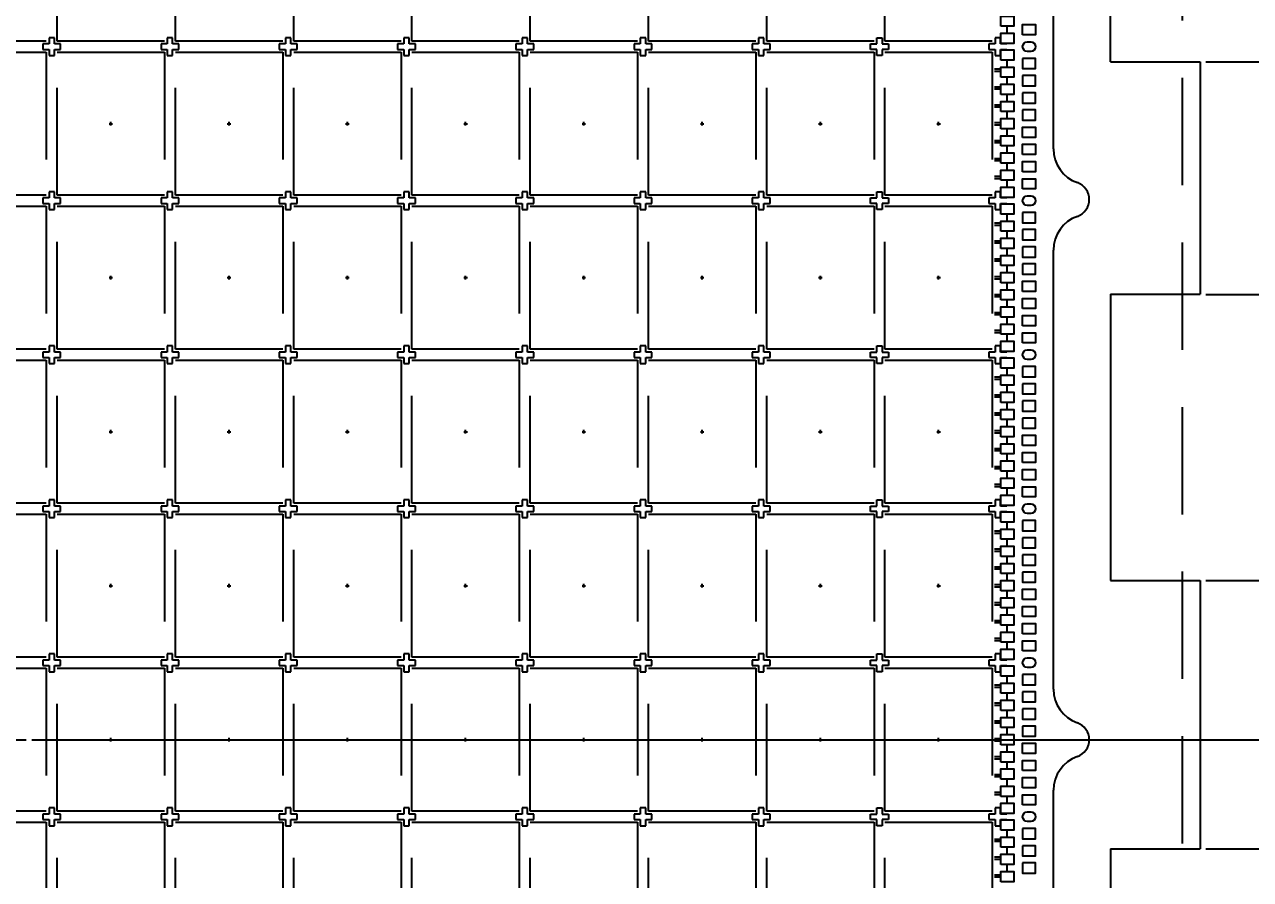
# Model space of a CAD drawing. Header units: millimetres. Extents: x 478.7 to 490.1, y 73.3 to 79.8.
# Drawn here: x 482.715 to 484.857, y 76.355 to 77.848 of the extents above; entities that cross this region are included whole.
import ezdxf

# ---------------------------------------------------------------- set-up
doc = ezdxf.new("R2010")
doc.units = ezdxf.units.MM
doc.header["$LTSCALE"] = 0.5
doc.header["$PDMODE"] = 98
for name, pattern in [('CENTER', [50.8, 31.75, -6.35, 6.35, -6.35]), ('HIDDEN', [0.375, 0.25, -0.125]), ('PHANTOM', [2.5, 1.25, -0.25, 0.25, -0.25, 0.25, -0.25])]:
    doc.linetypes.add(name, pattern=pattern)
for name, color, linetype in [('1D', 4, 'Continuous'), ('BTM', 7, 'HIDDEN'), ('CEN', 2, 'CENTER'), ('DIM', 3, 'Continuous'), ('PKG', 1, 'PHANTOM')]:
    doc.layers.add(name, color=color, linetype=linetype)
doc.styles.add('SIMPLEX', font='simplex.shx', dxfattribs={"bigfont": 'AllInOneBig.shx'})
doc.dimstyles.new('Standard2', dxfattribs={"dimtxt": 0.08, "dimasz": 0.08, "dimexe": 0.01, "dimexo": 0.01, "dimgap": 0.015, "dimtad": 1, "dimdec": 3, "dimlfac": 16, "dimrnd": 0.0005, "dimzin": 1, "dimtxsty": 'SIMPLEX', "dimcen": 0.01, "dimclrd": 256, "dimclre": 256, "dimclrt": 256, "dimazin": 3, "dimtp": 0.03, "dimtm": 0.05, "dimtfac": 0.8, "dimtdec": 3, "dimtmove": 0, "dimatfit": 3, "dimfxl": 0.05, "dimtzin": 4, "dimlwd": -1, "dimlwe": -1})

# ---------------------------------------------------------------- blocks, each defined once
blk = doc.blocks.new('*U182')
at = {"layer": 'CEN', "ltscale": 0.005}
for p, q in [((-0.003125, 0), (0.003125, 0)), ((0, -0.003125), (0, 0.003125))]:
    blk.add_line(p, q, dxfattribs=at)
at = {"layer": 'PKG', "ltscale": 0.3}
blk.add_lwpolyline([(-0.09375, 0.125), (0.09375, 0.125), (0.09375, -0.125), (-0.09375, -0.125)], close=True, dxfattribs=at)
blk = doc.blocks.new('*U183')
at = {"layer": 'DIM', "color": 0, "linetype": 'ByBlock', "lineweight": -2, "transparency": 16777216}
for p in [(1.6525, 2.9597), (1.8591, 2.9597), (2.0656, 2.9597), (2.2722, 2.9597), (2.4787, 2.9597), (2.6853, 2.9597), (2.8919, 2.9597), (3.0984, 2.9597), (3.305, 2.9597), (1.6525, 2.6906), (1.8591, 2.6906), (2.0656, 2.6906), (2.2722, 2.6906), (2.4787, 2.6906), (2.6853, 2.6906), (2.8919, 2.6906), (3.0984, 2.6906), (3.305, 2.6906), (1.6525, 2.4216), (1.8591, 2.4216), (2.0656, 2.4216), (2.2722, 2.4216), (2.4787, 2.4216), (2.6853, 2.4216), (2.8919, 2.4216), (3.0984, 2.4216), (3.305, 2.4216), (1.6525, 2.1525), (1.8591, 2.1525), (2.0656, 2.1525), (2.2722, 2.1525), (2.4787, 2.1525), (2.6853, 2.1525), (2.8919, 2.1525), (3.0984, 2.1525), (3.305, 2.1525), (1.6525, 1.8834), (1.8591, 1.8834), (2.0656, 1.8834), (2.2722, 1.8834), (2.4787, 1.8834), (2.6853, 1.8834), (2.8919, 1.8834), (3.0984, 1.8834), (3.305, 1.8834), (1.6525, 1.6144), (1.8591, 1.6144), (2.0656, 1.6144), (2.2722, 1.6144), (2.4787, 1.6144), (2.6853, 1.6144), (2.8919, 1.6144), (3.0984, 1.6144), (3.305, 1.6144), (1.6525, 1.3453), (1.8591, 1.3453), (2.0656, 1.3453), (2.2722, 1.3453), (2.4787, 1.3453), (2.6853, 1.3453), (2.8919, 1.3453), (3.0984, 1.3453), (3.305, 1.3453)]:
    blk.add_blockref('*U182', p, dxfattribs=at)
blk = doc.blocks.new('*D212')
at = {"layer": 'Defpoints', "color": 0, "ltscale": 0.1, "transparency": 16777216}
for p in [(484.5439, 78.5177), (486.111, 78.5177), (484.5439, 74.6802)]:
    blk.add_point(p, dxfattribs=at)
at = {"layer": 'DIM', "linetype": 'ByBlock', "ltscale": 0.1, "transparency": 16777216}
for p, q in [((484.5539, 78.5177), (486.121, 78.5177)), ((486.111, 78.4377), (486.111, 77.4196)), ((486.111, 74.7602), (486.111, 75.7782)), ((484.5539, 74.6802), (486.121, 74.6802))]:
    blk.add_line(p, q, dxfattribs=at)
at = {"layer": 'DIM', "ltscale": 0.1, "transparency": 16777216}
for points in [[(486.0977, 78.4377), (486.1244, 78.4377), (486.111, 78.5177)], [(486.0977, 74.7602), (486.1244, 74.7602), (486.111, 74.6802)]]:
    blk.add_solid(points, dxfattribs=at)
at = {"layer": 'DIM', "ltscale": 0.1, "transparency": 16777216, "insert": (486.111, 76.5989), "char_height": 0.08, "attachment_point": 5, "rotation": 90, "style": 'SIMPLEX'}
blk.add_mtext('\\A1;59.300X61.400(MOLD PKG)', dxfattribs=at)
blk = doc.blocks.new('*D184')
at = {"layer": 'Defpoints', "color": 0, "ltscale": 0.1, "transparency": 16777216}
for p in [(482.718, 76.5989), (482.718, 76.5989), (485.2113, 76.5989)]:
    blk.add_point(p, dxfattribs=at)
at = {"layer": 'DIM', "ltscale": 0.1, "transparency": 16777216}
blk.add_line((482.728, 76.5989), (485.2113, 76.5989), dxfattribs=at)
at = {"layer": 'DIM', "ltscale": 0.1, "transparency": 16777216, "insert": (485.3863, 76.5989), "char_height": 0.08, "attachment_point": 5, "style": 'SIMPLEX'}
blk.add_mtext('\\A1;0.000', dxfattribs=at)
blk = doc.blocks.new('*D215')
at = {"layer": 'Defpoints', "color": 0, "ltscale": 0.1, "transparency": 16777216}
for p in [(484.7687, 78.2833), (485.2113, 78.2833), (482.6595, 76.5989)]:
    blk.add_point(p, dxfattribs=at)
at = {"layer": 'DIM', "ltscale": 0.1, "transparency": 16777216}
blk.add_line((484.7787, 78.2833), (485.2113, 78.2833), dxfattribs=at)
at = {"layer": 'DIM', "ltscale": 0.1, "transparency": 16777216, "insert": (485.4244, 78.2833), "char_height": 0.08, "attachment_point": 5, "style": 'SIMPLEX'}
blk.add_mtext('\\A1;26.950', dxfattribs=at)
blk = doc.blocks.new('*D216')
at = {"layer": 'Defpoints', "color": 0, "ltscale": 0.1, "transparency": 16777216}
for p in [(484.7687, 77.7833), (485.2113, 77.7833), (482.6595, 76.5989)]:
    blk.add_point(p, dxfattribs=at)
at = {"layer": 'DIM', "ltscale": 0.1, "transparency": 16777216}
blk.add_line((484.7787, 77.7833), (485.2113, 77.7833), dxfattribs=at)
at = {"layer": 'DIM', "ltscale": 0.1, "transparency": 16777216, "insert": (485.4168, 77.7833), "char_height": 0.08, "attachment_point": 5, "style": 'SIMPLEX'}
blk.add_mtext('\\A1;18.950', dxfattribs=at)
blk = doc.blocks.new('*D217')
at = {"layer": 'Defpoints', "color": 0, "ltscale": 0.1, "transparency": 16777216}
for p in [(484.7687, 77.377), (485.2113, 77.377), (482.6595, 76.5989)]:
    blk.add_point(p, dxfattribs=at)
at = {"layer": 'DIM', "ltscale": 0.1, "transparency": 16777216}
blk.add_line((484.7787, 77.377), (485.2113, 77.377), dxfattribs=at)
at = {"layer": 'DIM', "ltscale": 0.1, "transparency": 16777216, "insert": (485.4168, 77.377), "char_height": 0.08, "attachment_point": 5, "style": 'SIMPLEX'}
blk.add_mtext('\\A1;12.450', dxfattribs=at)
blk = doc.blocks.new('*D218')
at = {"layer": 'Defpoints', "color": 0, "ltscale": 0.1, "transparency": 16777216}
for p in [(484.7687, 76.877), (485.2113, 76.877), (482.6595, 76.5989)]:
    blk.add_point(p, dxfattribs=at)
at = {"layer": 'DIM', "ltscale": 0.1, "transparency": 16777216}
blk.add_line((484.7787, 76.877), (485.2113, 76.877), dxfattribs=at)
at = {"layer": 'DIM', "ltscale": 0.1, "transparency": 16777216, "insert": (485.3863, 76.877), "char_height": 0.08, "attachment_point": 5, "style": 'SIMPLEX'}
blk.add_mtext('\\A1;4.450', dxfattribs=at)
blk = doc.blocks.new('*D219')
at = {"layer": 'Defpoints', "color": 0, "ltscale": 0.1, "transparency": 16777216}
for p in [(482.6595, 76.5989), (484.7687, 75.9083), (485.2113, 75.9083)]:
    blk.add_point(p, dxfattribs=at)
at = {"layer": 'DIM', "ltscale": 0.1, "transparency": 16777216}
blk.add_line((484.7787, 75.9083), (485.2113, 75.9083), dxfattribs=at)
at = {"layer": 'DIM', "ltscale": 0.1, "transparency": 16777216, "insert": (485.4092, 75.9083), "char_height": 0.08, "attachment_point": 5, "style": 'SIMPLEX'}
blk.add_mtext('\\A1;11.050', dxfattribs=at)
blk = doc.blocks.new('*D220')
at = {"layer": 'Defpoints', "color": 0, "ltscale": 0.1, "transparency": 16777216}
for p in [(482.6595, 76.5989), (484.7687, 76.4083), (485.2113, 76.4083)]:
    blk.add_point(p, dxfattribs=at)
at = {"layer": 'DIM', "ltscale": 0.1, "transparency": 16777216}
blk.add_line((484.7787, 76.4083), (485.2113, 76.4083), dxfattribs=at)
at = {"layer": 'DIM', "ltscale": 0.1, "transparency": 16777216, "insert": (485.3863, 76.4083), "char_height": 0.08, "attachment_point": 5, "style": 'SIMPLEX'}
blk.add_mtext('\\A1;3.050', dxfattribs=at)
blk = doc.blocks.new('*D221')
at = {"layer": 'Defpoints', "color": 0, "ltscale": 0.1, "transparency": 16777216}
for p in [(485.2113, 78.9061), (484.6437, 78.8302), (482.6595, 76.5989)]:
    blk.add_point(p, dxfattribs=at)
at = {"layer": 'DIM', "ltscale": 0.1, "transparency": 16777216}
for p, q in [((484.8913, 78.8302), (485.0513, 78.9061)), ((485.0513, 78.9061), (485.2113, 78.9061)), ((484.6537, 78.8302), (484.8913, 78.8302))]:
    blk.add_line(p, q, dxfattribs=at)
at = {"layer": 'DIM', "ltscale": 0.1, "transparency": 16777216, "insert": (485.4244, 78.9061), "char_height": 0.08, "attachment_point": 5, "style": 'SIMPLEX'}
blk.add_mtext('\\A1;35.700', dxfattribs=at)
blk = doc.blocks.new('*D222')
at = {"layer": 'Defpoints', "color": 0, "ltscale": 0.1, "transparency": 16777216}
for p in [(485.2113, 78.7961), (484.5119, 78.7364), (482.6595, 76.5989)]:
    blk.add_point(p, dxfattribs=at)
at = {"layer": 'DIM', "ltscale": 0.1, "transparency": 16777216}
for p, q in [((484.8913, 78.7364), (485.0513, 78.7961)), ((485.0513, 78.7961), (485.2113, 78.7961)), ((484.5219, 78.7364), (484.8913, 78.7364))]:
    blk.add_line(p, q, dxfattribs=at)
at = {"layer": 'DIM', "ltscale": 0.1, "transparency": 16777216, "insert": (485.4244, 78.7961), "char_height": 0.08, "attachment_point": 5, "style": 'SIMPLEX'}
blk.add_mtext('\\A1;34.200', dxfattribs=at)
blk = doc.blocks.new('*D223')
at = {"layer": 'Defpoints', "color": 0, "ltscale": 0.1, "transparency": 16777216}
for p in [(485.2113, 78.6864), (484.6437, 78.6364), (482.6595, 76.5989)]:
    blk.add_point(p, dxfattribs=at)
at = {"layer": 'DIM', "ltscale": 0.1, "transparency": 16777216}
for p, q in [((484.8913, 78.6364), (485.0513, 78.6864)), ((485.0513, 78.6864), (485.2113, 78.6864)), ((484.6537, 78.6364), (484.8913, 78.6364))]:
    blk.add_line(p, q, dxfattribs=at)
at = {"layer": 'DIM', "ltscale": 0.1, "transparency": 16777216, "insert": (485.4244, 78.6864), "char_height": 0.08, "attachment_point": 5, "style": 'SIMPLEX'}
blk.add_mtext('\\A1;32.600', dxfattribs=at)
blk = doc.blocks.new('*D224')
at = {"layer": 'Defpoints', "color": 0, "ltscale": 0.1, "transparency": 16777216}
for p in [(482.6595, 76.5989), (484.6437, 74.5989), (485.2113, 74.5489)]:
    blk.add_point(p, dxfattribs=at)
at = {"layer": 'DIM', "ltscale": 0.1, "transparency": 16777216}
for p, q in [((484.6537, 74.5989), (484.8913, 74.5989)), ((484.8913, 74.5989), (485.0513, 74.5489)), ((485.0513, 74.5489), (485.2113, 74.5489))]:
    blk.add_line(p, q, dxfattribs=at)
at = {"layer": 'DIM', "ltscale": 0.1, "transparency": 16777216, "insert": (485.4244, 74.5489), "char_height": 0.08, "attachment_point": 5, "style": 'SIMPLEX'}
blk.add_mtext('\\A1;32.000', dxfattribs=at)
blk = doc.blocks.new('*D225')
at = {"layer": 'Defpoints', "color": 0, "ltscale": 0.1, "transparency": 16777216}
for p in [(484.7687, 79.3616), (484.7687, 78.758), (482.6595, 76.5989)]:
    blk.add_point(p, dxfattribs=at)
at = {"layer": 'DIM', "ltscale": 0.1, "transparency": 16777216}
blk.add_line((484.7687, 78.768), (484.7687, 79.3616), dxfattribs=at)
at = {"layer": 'DIM', "ltscale": 0.1, "transparency": 16777216, "insert": (484.7687, 79.5747), "char_height": 0.08, "attachment_point": 5, "rotation": 90, "style": 'SIMPLEX'}
blk.add_mtext('\\A1;33.747', dxfattribs=at)
blk = doc.blocks.new('*D226')
at = {"layer": 'Defpoints', "color": 0, "ltscale": 0.1, "transparency": 16777216}
for p in [(484.6437, 79.3616), (484.6437, 78.8302), (482.6595, 76.5989)]:
    blk.add_point(p, dxfattribs=at)
at = {"layer": 'DIM', "ltscale": 0.1, "transparency": 16777216}
blk.add_line((484.6437, 78.8402), (484.6437, 79.3616), dxfattribs=at)
at = {"layer": 'DIM', "ltscale": 0.1, "transparency": 16777216, "insert": (484.6437, 79.5671), "char_height": 0.08, "attachment_point": 5, "rotation": 90, "style": 'SIMPLEX'}
blk.add_mtext('\\A1;31.747', dxfattribs=at)
blk = doc.blocks.new('*D227')
at = {"layer": 'Defpoints', "color": 0, "ltscale": 0.1, "transparency": 16777216}
for p in [(484.3962, 79.3616), (484.4562, 78.7446), (482.6595, 76.5989)]:
    blk.add_point(p, dxfattribs=at)
at = {"layer": 'DIM', "ltscale": 0.1, "transparency": 16777216}
for p, q in [((484.3962, 79.2016), (484.3962, 79.3616)), ((484.4562, 79.0416), (484.3962, 79.2016)), ((484.4562, 78.7546), (484.4562, 79.0416))]:
    blk.add_line(p, q, dxfattribs=at)
at = {"layer": 'DIM', "ltscale": 0.1, "transparency": 16777216, "insert": (484.3962, 79.5747), "char_height": 0.08, "attachment_point": 5, "rotation": 90, "style": 'SIMPLEX'}
blk.add_mtext('\\A1;28.747', dxfattribs=at)
blk = doc.blocks.new('*D228')
at = {"layer": 'Defpoints', "color": 0, "ltscale": 0.1, "transparency": 16777216}
for p in [(483.847, 79.3616), (483.847, 78.7364), (482.6595, 76.5989)]:
    blk.add_point(p, dxfattribs=at)
at = {"layer": 'DIM', "ltscale": 0.1, "transparency": 16777216}
blk.add_line((483.847, 78.7464), (483.847, 79.3616), dxfattribs=at)
at = {"layer": 'DIM', "ltscale": 0.1, "transparency": 16777216, "insert": (483.847, 79.5671), "char_height": 0.08, "attachment_point": 5, "rotation": 90, "style": 'SIMPLEX'}
blk.add_mtext('\\A1;19.000', dxfattribs=at)
blk = doc.blocks.new('*D191')
at = {"layer": 'Defpoints', "color": 0, "ltscale": 0.1, "transparency": 16777216}
for p in [(482.6595, 76.5989), (484.6437, 74.5989), (484.6437, 74.0824)]:
    blk.add_point(p, dxfattribs=at)
at = {"layer": 'DIM', "ltscale": 0.1, "transparency": 16777216}
blk.add_line((484.6437, 74.5889), (484.6437, 74.0824), dxfattribs=at)
at = {"layer": 'DIM', "ltscale": 0.1, "transparency": 16777216, "insert": (484.6437, 73.8769), "char_height": 0.08, "attachment_point": 5, "rotation": 90, "style": 'SIMPLEX'}
blk.add_mtext('\\A1;31.747', dxfattribs=at)
blk = doc.blocks.new('*D245')
at = {"layer": 'Defpoints', "color": 0, "ltscale": 0.1, "transparency": 16777216}
for p in [(482.6595, 76.5989), (484.6124, 75.9083), (484.5144, 74.0824)]:
    blk.add_point(p, dxfattribs=at)
at = {"layer": 'DIM', "ltscale": 0.1, "transparency": 16777216}
for p, q in [((484.6124, 75.8983), (484.6124, 74.4024)), ((484.6124, 74.4024), (484.5144, 74.2424)), ((484.5144, 74.2424), (484.5144, 74.0824))]:
    blk.add_line(p, q, dxfattribs=at)
at = {"layer": 'DIM', "ltscale": 0.1, "transparency": 16777216, "insert": (484.5144, 73.8769), "char_height": 0.08, "attachment_point": 5, "rotation": 90, "style": 'SIMPLEX'}
blk.add_mtext('\\A1;31.247', dxfattribs=at)
blk = doc.blocks.new('*D246')
at = {"layer": 'Defpoints', "color": 0, "ltscale": 0.1, "transparency": 16777216}
for p in [(484.7374, 78.6177), (486.4786, 78.6177), (484.7374, 74.6177)]:
    blk.add_point(p, dxfattribs=at)
at = {"layer": 'DIM', "ltscale": 0.1, "transparency": 16777216}
for p, q in [((484.7474, 78.6177), (486.4886, 78.6177)), ((486.4786, 78.5377), (486.4786, 77.4689)), ((486.4786, 74.6977), (486.4786, 75.7665)), ((484.7474, 74.6177), (486.4886, 74.6177))]:
    blk.add_line(p, q, dxfattribs=at)
for points in [[(486.4653, 78.5377), (486.4919, 78.5377), (486.4786, 78.6177)], [(486.4653, 74.6977), (486.4919, 74.6977), (486.4786, 74.6177)]]:
    blk.add_solid(points, dxfattribs=at)
at = {"layer": 'DIM', "ltscale": 0.1, "transparency": 16777216, "insert": (486.4786, 76.6177), "char_height": 0.08, "attachment_point": 5, "rotation": 90, "style": 'SIMPLEX'}
blk.add_mtext('\\A1;64.000%%P0.500(TAPE WIDTH)', dxfattribs=at)

msp = doc.modelspace()

# ---------------------------------------------------------------- linework, layer by layer
at = {"color": 2, "linetype": 'HIDDEN', "ltscale": 1.5}
msp.add_line((484.737441, 78.617661), (484.737441, 74.617661), dxfattribs=at)
at = {"color": 0}
for p, q in [((484.612441, 77.783286), (484.612441, 78.283286)), ((484.612441, 77.783286), (484.768691, 77.783286)), ((484.612441, 77.377036), (484.768691, 77.377036)), ((484.612441, 77.377036), (484.612441, 76.877036)), ((484.612441, 76.877036), (484.768691, 76.877036)), ((484.768691, 76.877036), (484.768691, 76.408286)), ((484.612441, 76.408286), (484.768691, 76.408286)), ((484.612441, 76.408286), (484.612441, 75.908286))]:
    msp.add_line(p, q, dxfattribs=at)
msp.add_line((484.768691, 77.783286), (484.768691, 77.377036))
at = {"ltscale": 0.03}
for points in [[(484.42091, 77.845318), (484.42091, 77.86313), (484.443098, 77.86313), (484.443098, 77.845318)], [(484.458723, 77.830318), (484.458723, 77.84813), (484.481379, 77.84813), (484.481379, 77.830318)], [(484.42091, 77.815318), (484.42091, 77.83313), (484.443098, 77.83313), (484.443098, 77.815318)], [(484.42091, 77.786255), (484.42091, 77.804068), (484.443098, 77.804068), (484.443098, 77.786255)], [(484.458723, 77.789068), (484.458723, 77.771255), (484.481379, 77.771255), (484.481379, 77.789068)], [(484.42091, 77.756255), (484.42091, 77.774068), (484.443098, 77.774068), (484.443098, 77.756255)], [(484.458723, 77.759068), (484.458723, 77.741255), (484.481379, 77.741255), (484.481379, 77.759068)], [(484.42091, 77.726255), (484.42091, 77.744068), (484.443098, 77.744068), (484.443098, 77.726255)], [(484.42091, 77.696255), (484.42091, 77.714068), (484.443098, 77.714068), (484.443098, 77.696255)], [(484.458723, 77.729068), (484.458723, 77.711255), (484.481379, 77.711255), (484.481379, 77.729068)], [(484.458723, 77.699068), (484.458723, 77.681255), (484.481379, 77.681255), (484.481379, 77.699068)], [(484.42091, 77.666255), (484.42091, 77.684068), (484.443098, 77.684068), (484.443098, 77.666255)], [(484.42091, 77.636255), (484.42091, 77.654068), (484.443098, 77.654068), (484.443098, 77.636255)], [(484.458723, 77.651255), (484.458723, 77.669068), (484.481379, 77.669068), (484.481379, 77.651255)], [(484.458723, 77.621255), (484.458723, 77.639068), (484.481379, 77.639068), (484.481379, 77.621255)], [(484.42091, 77.606255), (484.42091, 77.624068), (484.443098, 77.624068), (484.443098, 77.606255)], [(484.458723, 77.591255), (484.458723, 77.609068), (484.481379, 77.609068), (484.481379, 77.591255)], [(484.42091, 77.576255), (484.42091, 77.594068), (484.443098, 77.594068), (484.443098, 77.576255)], [(484.42091, 77.546255), (484.42091, 77.564068), (484.443098, 77.564068), (484.443098, 77.546255)], [(484.458723, 77.561255), (484.458723, 77.579068), (484.481379, 77.579068), (484.481379, 77.561255)], [(484.42091, 77.517193), (484.42091, 77.535005), (484.443098, 77.535005), (484.443098, 77.517193)], [(484.458723, 77.520005), (484.458723, 77.502193), (484.481379, 77.502193), (484.481379, 77.520005)], [(484.42091, 77.487193), (484.42091, 77.505005), (484.443098, 77.505005), (484.443098, 77.487193)], [(484.458723, 77.490005), (484.458723, 77.472193), (484.481379, 77.472193), (484.481379, 77.490005)], [(484.42091, 77.457193), (484.42091, 77.475005), (484.443098, 77.475005), (484.443098, 77.457193)], [(484.458723, 77.460005), (484.458723, 77.442193), (484.481379, 77.442193), (484.481379, 77.460005)], [(484.42091, 77.427193), (484.42091, 77.445005), (484.443098, 77.445005), (484.443098, 77.427193)], [(484.42091, 77.397193), (484.42091, 77.415005), (484.443098, 77.415005), (484.443098, 77.397193)], [(484.458723, 77.430005), (484.458723, 77.412193), (484.481379, 77.412193), (484.481379, 77.430005)], [(484.458723, 77.382193), (484.458723, 77.400005), (484.481379, 77.400005), (484.481379, 77.382193)], [(484.42091, 77.367193), (484.42091, 77.385005), (484.443098, 77.385005), (484.443098, 77.367193)], [(484.458723, 77.352193), (484.458723, 77.370005), (484.481379, 77.370005), (484.481379, 77.352193)], [(484.42091, 77.337193), (484.42091, 77.355005), (484.443098, 77.355005), (484.443098, 77.337193)], [(484.458723, 77.322193), (484.458723, 77.340005), (484.481379, 77.340005), (484.481379, 77.322193)], [(484.42091, 77.307193), (484.42091, 77.325005), (484.443098, 77.325005), (484.443098, 77.307193)], [(484.458723, 77.292193), (484.458723, 77.310005), (484.481379, 77.310005), (484.481379, 77.292193)], [(484.42091, 77.277193), (484.42091, 77.295005), (484.443098, 77.295005), (484.443098, 77.277193)], [(484.42091, 77.24813), (484.42091, 77.265943), (484.443098, 77.265943), (484.443098, 77.24813)], [(484.458723, 77.250943), (484.458723, 77.23313), (484.481379, 77.23313), (484.481379, 77.250943)], [(484.42091, 77.21813), (484.42091, 77.235943), (484.443098, 77.235943), (484.443098, 77.21813)], [(484.458723, 77.220943), (484.458723, 77.20313), (484.481379, 77.20313), (484.481379, 77.220943)], [(484.42091, 77.18813), (484.42091, 77.205943), (484.443098, 77.205943), (484.443098, 77.18813)], [(484.458723, 77.190943), (484.458723, 77.17313), (484.481379, 77.17313), (484.481379, 77.190943)], [(484.42091, 77.15813), (484.42091, 77.175943), (484.443098, 77.175943), (484.443098, 77.15813)], [(484.458723, 77.160943), (484.458723, 77.14313), (484.481379, 77.14313), (484.481379, 77.160943)], [(484.42091, 77.12813), (484.42091, 77.145943), (484.443098, 77.145943), (484.443098, 77.12813)], [(484.42091, 77.09813), (484.42091, 77.115943), (484.443098, 77.115943), (484.443098, 77.09813)], [(484.458723, 77.11313), (484.458723, 77.130943), (484.481379, 77.130943), (484.481379, 77.11313)], [(484.458723, 77.08313), (484.458723, 77.100943), (484.481379, 77.100943), (484.481379, 77.08313)], [(484.42091, 77.06813), (484.42091, 77.085943), (484.443098, 77.085943), (484.443098, 77.06813)], [(484.458723, 77.05313), (484.458723, 77.070943), (484.481379, 77.070943), (484.481379, 77.05313)], [(484.42091, 77.03813), (484.42091, 77.055943), (484.443098, 77.055943), (484.443098, 77.03813)], [(484.458723, 77.02313), (484.458723, 77.040943), (484.481379, 77.040943), (484.481379, 77.02313)], [(484.42091, 77.00813), (484.42091, 77.025943), (484.443098, 77.025943), (484.443098, 77.00813)], [(484.42091, 76.979068), (484.42091, 76.99688), (484.443098, 76.99688), (484.443098, 76.979068)], [(484.42091, 76.949068), (484.42091, 76.96688), (484.443098, 76.96688), (484.443098, 76.949068)], [(484.458723, 76.98188), (484.458723, 76.964068), (484.481379, 76.964068), (484.481379, 76.98188)], [(484.458723, 76.95188), (484.458723, 76.934068), (484.481379, 76.934068), (484.481379, 76.95188)], [(484.42091, 76.919068), (484.42091, 76.93688), (484.443098, 76.93688), (484.443098, 76.919068)], [(484.458723, 76.92188), (484.458723, 76.904068), (484.481379, 76.904068), (484.481379, 76.92188)], [(484.42091, 76.889068), (484.42091, 76.90688), (484.443098, 76.90688), (484.443098, 76.889068)], [(484.458723, 76.89188), (484.458723, 76.874068), (484.481379, 76.874068), (484.481379, 76.89188)], [(484.42091, 76.859068), (484.42091, 76.87688), (484.443098, 76.87688), (484.443098, 76.859068)], [(484.458723, 76.844068), (484.458723, 76.86188), (484.481379, 76.86188), (484.481379, 76.844068)], [(484.42091, 76.829068), (484.42091, 76.84688), (484.443098, 76.84688), (484.443098, 76.829068)], [(484.42091, 76.799068), (484.42091, 76.81688), (484.443098, 76.81688), (484.443098, 76.799068)], [(484.458723, 76.814068), (484.458723, 76.83188), (484.481379, 76.83188), (484.481379, 76.814068)], [(484.458723, 76.784068), (484.458723, 76.80188), (484.481379, 76.80188), (484.481379, 76.784068)], [(484.42091, 76.769068), (484.42091, 76.78688), (484.443098, 76.78688), (484.443098, 76.769068)], [(484.458723, 76.754068), (484.458723, 76.77188), (484.481379, 76.77188), (484.481379, 76.754068)], [(484.42091, 76.739068), (484.42091, 76.75688), (484.443098, 76.75688), (484.443098, 76.739068)], [(484.42091, 76.710005), (484.42091, 76.727818), (484.443098, 76.727818), (484.443098, 76.710005)], [(484.458723, 76.712818), (484.458723, 76.695005), (484.481379, 76.695005), (484.481379, 76.712818)], [(484.42091, 76.680005), (484.42091, 76.697818), (484.443098, 76.697818), (484.443098, 76.680005)], [(484.42091, 76.650005), (484.42091, 76.667818), (484.443098, 76.667818), (484.443098, 76.650005)], [(484.458723, 76.682818), (484.458723, 76.665005), (484.481379, 76.665005), (484.481379, 76.682818)], [(484.458723, 76.652818), (484.458723, 76.635005), (484.481379, 76.635005), (484.481379, 76.652818)], [(484.42091, 76.620005), (484.42091, 76.637818), (484.443098, 76.637818), (484.443098, 76.620005)], [(484.458723, 76.622818), (484.458723, 76.605005), (484.481379, 76.605005), (484.481379, 76.622818)], [(484.42091, 76.590005), (484.42091, 76.607818), (484.443098, 76.607818), (484.443098, 76.590005)], [(484.42091, 76.560005), (484.42091, 76.577818), (484.443098, 76.577818), (484.443098, 76.560005)], [(484.458723, 76.575005), (484.458723, 76.592818), (484.481379, 76.592818), (484.481379, 76.575005)], [(484.458723, 76.545005), (484.458723, 76.562818), (484.481379, 76.562818), (484.481379, 76.545005)], [(484.42091, 76.530005), (484.42091, 76.547818), (484.443098, 76.547818), (484.443098, 76.530005)], [(484.42091, 76.500005), (484.42091, 76.517818), (484.443098, 76.517818), (484.443098, 76.500005)], [(484.458723, 76.515005), (484.458723, 76.532818), (484.481379, 76.532818), (484.481379, 76.515005)], [(484.458723, 76.485005), (484.458723, 76.502818), (484.481379, 76.502818), (484.481379, 76.485005)], [(484.42091, 76.470005), (484.42091, 76.487818), (484.443098, 76.487818), (484.443098, 76.470005)], [(484.42091, 76.440943), (484.42091, 76.458755), (484.443098, 76.458755), (484.443098, 76.440943)], [(484.42091, 76.410943), (484.42091, 76.428755), (484.443098, 76.428755), (484.443098, 76.410943)], [(484.458723, 76.443755), (484.458723, 76.425943), (484.481379, 76.425943), (484.481379, 76.443755)], [(484.458723, 76.413755), (484.458723, 76.395943), (484.481379, 76.395943), (484.481379, 76.413755)], [(484.42091, 76.380943), (484.42091, 76.398755), (484.443098, 76.398755), (484.443098, 76.380943)], [(484.42091, 76.350943), (484.42091, 76.368755), (484.443098, 76.368755), (484.443098, 76.350943)], [(484.458723, 76.383755), (484.458723, 76.365943), (484.481379, 76.365943), (484.481379, 76.383755)]]:
    msp.add_lwpolyline(points, close=True, dxfattribs=at)
for points in [[(484.458723, 77.809693), (484.458723, 77.809693, -0.41421356), (484.46716, 77.81813), (484.472941, 77.81813, -0.41421356), (484.481379, 77.809693), (484.481379, 77.809693, -0.41421356), (484.472941, 77.801255), (484.46716, 77.801255, -0.41421356)], [(484.458723, 77.54063), (484.458723, 77.54063, -0.41421356), (484.46716, 77.549068), (484.472941, 77.549068, -0.41421356), (484.481379, 77.54063), (484.481379, 77.54063, -0.41421356), (484.472941, 77.532193), (484.46716, 77.532193, -0.41421356)], [(484.458723, 77.271568), (484.458723, 77.271568, -0.41421356), (484.46716, 77.280005), (484.472941, 77.280005, -0.41421356), (484.481379, 77.271568), (484.481379, 77.271568, -0.41421356), (484.472941, 77.26313), (484.46716, 77.26313, -0.41421356)], [(484.458723, 77.002505), (484.458723, 77.002505, -0.41421356), (484.46716, 77.010943), (484.472941, 77.010943, -0.41421356), (484.481379, 77.002505), (484.481379, 77.002505, -0.41421356), (484.472941, 76.994068), (484.46716, 76.994068, -0.41421356)], [(484.458723, 76.733443), (484.458723, 76.733443, -0.41421356), (484.46716, 76.74188), (484.472941, 76.74188, -0.41421356), (484.481379, 76.733443), (484.481379, 76.733443, -0.41421356), (484.472941, 76.725005), (484.46716, 76.725005, -0.41421356)], [(484.458723, 76.46438), (484.458723, 76.46438, -0.41421356), (484.46716, 76.472818), (484.472941, 76.472818, -0.41421356), (484.481379, 76.46438), (484.481379, 76.46438, -0.41421356), (484.472941, 76.455943), (484.46716, 76.455943, -0.41421356)]]:
    msp.add_lwpolyline(points, format="xyb", close=True, dxfattribs=at)
at = {"layer": '1D', "linetype": 'CENTER'}
for p, q in [((484.512629, 77.63105), (484.512629, 78.398023)), ((484.512629, 76.6873), (484.512629, 77.454273))]:
    msp.add_line(p, q, dxfattribs=at)
at = {"layer": '1D'}
msp.add_line((484.512629, 75.74355), (484.512629, 76.510523), dxfattribs=at)
for centre, radius, start, end in [((484.575129, 77.63105), 0.0625, 180, 250.528779), ((484.543879, 77.542661), 0.03125, 289.471221, 70.528779), ((484.575129, 77.454273), 0.0625, 109.471221, 180), ((484.575129, 76.6873), 0.0625, 180, 250.528779), ((484.543879, 76.598911), 0.03125, 289.471221, 70.528779), ((484.575129, 76.510523), 0.0625, 109.471221, 180)]:
    msp.add_arc(centre, radius, start, end, dxfattribs=at)
at = {"layer": 'BTM', "ltscale": 0.03}
for p, q in [((484.43091, 77.845318), (484.43091, 77.83313)), ((484.43091, 77.786255), (484.43091, 77.774068)), ((484.40966, 77.770786), (484.42091, 77.770786)), ((484.40966, 77.767036), (484.42091, 77.767036)), ((484.43091, 77.756255), (484.43091, 77.744068)), ((484.40966, 77.739536), (484.42091, 77.739536)), ((484.40966, 77.735786), (484.42091, 77.735786)), ((484.43091, 77.726255), (484.43091, 77.714068)), ((484.40966, 77.708286), (484.42091, 77.708286)), ((484.40966, 77.704536), (484.42091, 77.704536)), ((484.43091, 77.696255), (484.43091, 77.684068)), ((484.40966, 77.677036), (484.42091, 77.677036)), ((484.40966, 77.673286), (484.42091, 77.673286)), ((484.43091, 77.666255), (484.43091, 77.654068)), ((484.40966, 77.645786), (484.42091, 77.645786)), ((484.40966, 77.642036), (484.42091, 77.642036)), ((484.43091, 77.636255), (484.43091, 77.624068)), ((484.40966, 77.614536), (484.42091, 77.614536)), ((484.40966, 77.610786), (484.42091, 77.610786)), ((484.43091, 77.606255), (484.43091, 77.594068)), ((484.40966, 77.583286), (484.42091, 77.583286)), ((484.40966, 77.579536), (484.42091, 77.579536)), ((484.43091, 77.576255), (484.43091, 77.564068)), ((484.40966, 77.501724), (484.42091, 77.501724)), ((484.43091, 77.517193), (484.43091, 77.505005)), ((484.40966, 77.497974), (484.42091, 77.497974)), ((484.43091, 77.487193), (484.43091, 77.475005)), ((484.40966, 77.470474), (484.42091, 77.470474)), ((484.40966, 77.466724), (484.42091, 77.466724)), ((484.43091, 77.457193), (484.43091, 77.445005)), ((484.40966, 77.439224), (484.42091, 77.439224)), ((484.40966, 77.435474), (484.42091, 77.435474)), ((484.43091, 77.427193), (484.43091, 77.415005)), ((484.40966, 77.407974), (484.42091, 77.407974)), ((484.40966, 77.404224), (484.42091, 77.404224)), ((484.43091, 77.397193), (484.43091, 77.385005)), ((484.40966, 77.376724), (484.42091, 77.376724)), ((484.40966, 77.372974), (484.42091, 77.372974)), ((484.43091, 77.367193), (484.43091, 77.355005)), ((484.40966, 77.345474), (484.42091, 77.345474)), ((484.40966, 77.341724), (484.42091, 77.341724)), ((484.43091, 77.337193), (484.43091, 77.325005)), ((484.40966, 77.314224), (484.42091, 77.314224)), ((484.40966, 77.310474), (484.42091, 77.310474)), ((484.43091, 77.307193), (484.43091, 77.295005)), ((484.43091, 77.24813), (484.43091, 77.235943)), ((484.40966, 77.232661), (484.42091, 77.232661)), ((484.40966, 77.228911), (484.42091, 77.228911)), ((484.40966, 77.201411), (484.42091, 77.201411)), ((484.43091, 77.21813), (484.43091, 77.205943)), ((484.40966, 77.197661), (484.42091, 77.197661)), ((484.43091, 77.18813), (484.43091, 77.175943)), ((484.40966, 77.170161), (484.42091, 77.170161)), ((484.40966, 77.166411), (484.42091, 77.166411)), ((484.43091, 77.15813), (484.43091, 77.145943)), ((484.40966, 77.138911), (484.42091, 77.138911)), ((484.40966, 77.135161), (484.42091, 77.135161)), ((484.43091, 77.12813), (484.43091, 77.115943)), ((484.40966, 77.107661), (484.42091, 77.107661)), ((484.40966, 77.103911), (484.42091, 77.103911)), ((484.43091, 77.09813), (484.43091, 77.085943)), ((484.40966, 77.076411), (484.42091, 77.076411)), ((484.40966, 77.072661), (484.42091, 77.072661)), ((484.43091, 77.06813), (484.43091, 77.055943)), ((484.40966, 77.045161), (484.42091, 77.045161)), ((484.40966, 77.041411), (484.42091, 77.041411)), ((484.43091, 77.03813), (484.43091, 77.025943)), ((484.40966, 76.963599), (484.42091, 76.963599)), ((484.43091, 76.979068), (484.43091, 76.96688)), ((484.40966, 76.959849), (484.42091, 76.959849)), ((484.43091, 76.949068), (484.43091, 76.93688)), ((484.40966, 76.932349), (484.42091, 76.932349)), ((484.40966, 76.928599), (484.42091, 76.928599)), ((484.40966, 76.901099), (484.42091, 76.901099)), ((484.43091, 76.919068), (484.43091, 76.90688)), ((484.40966, 76.897349), (484.42091, 76.897349)), ((484.43091, 76.889068), (484.43091, 76.87688)), ((484.40966, 76.869849), (484.42091, 76.869849)), ((484.40966, 76.866099), (484.42091, 76.866099)), ((484.43091, 76.859068), (484.43091, 76.84688)), ((484.40966, 76.838599), (484.42091, 76.838599)), ((484.40966, 76.834849), (484.42091, 76.834849)), ((484.43091, 76.829068), (484.43091, 76.81688)), ((484.40966, 76.807349), (484.42091, 76.807349)), ((484.40966, 76.803599), (484.42091, 76.803599)), ((484.43091, 76.799068), (484.43091, 76.78688)), ((484.40966, 76.776099), (484.42091, 76.776099)), ((484.40966, 76.772349), (484.42091, 76.772349)), ((484.43091, 76.769068), (484.43091, 76.75688)), ((484.43091, 76.710005), (484.43091, 76.697818)), ((484.40966, 76.694536), (484.42091, 76.694536)), ((484.40966, 76.690786), (484.42091, 76.690786)), ((484.40966, 76.663286), (484.42091, 76.663286)), ((484.43091, 76.680005), (484.43091, 76.667818)), ((484.40966, 76.659536), (484.42091, 76.659536)), ((484.43091, 76.650005), (484.43091, 76.637818)), ((484.40966, 76.632036), (484.42091, 76.632036)), ((484.40966, 76.628286), (484.42091, 76.628286)), ((484.40966, 76.600786), (484.42091, 76.600786)), ((484.43091, 76.620005), (484.43091, 76.607818)), ((484.40966, 76.597036), (484.42091, 76.597036)), ((484.43091, 76.590005), (484.43091, 76.577818)), ((484.40966, 76.569536), (484.42091, 76.569536)), ((484.40966, 76.565786), (484.42091, 76.565786)), ((484.43091, 76.560005), (484.43091, 76.547818)), ((484.40966, 76.538286), (484.42091, 76.538286)), ((484.40966, 76.534536), (484.42091, 76.534536)), ((484.43091, 76.530005), (484.43091, 76.517818)), ((484.40966, 76.507036), (484.42091, 76.507036)), ((484.40966, 76.503286), (484.42091, 76.503286)), ((484.43091, 76.500005), (484.43091, 76.487818)), ((484.43091, 76.440943), (484.43091, 76.428755)), ((484.40966, 76.425474), (484.42091, 76.425474)), ((484.40966, 76.421724), (484.42091, 76.421724)), ((484.43091, 76.410943), (484.43091, 76.398755)), ((484.40966, 76.394224), (484.42091, 76.394224)), ((484.40966, 76.390474), (484.42091, 76.390474)), ((484.43091, 76.380943), (484.43091, 76.368755)), ((484.40966, 76.362974), (484.42091, 76.362974)), ((484.40966, 76.359224), (484.42091, 76.359224))]:
    msp.add_line(p, q, dxfattribs=at)
for points in [[(482.74716, 77.81438), (482.74716, 77.805005), (482.758098, 77.805005), (482.758098, 77.794068), (482.767473, 77.794068), (482.767473, 77.805005), (482.77841, 77.805005), (482.77841, 77.81438), (482.767473, 77.81438), (482.767473, 77.825318), (482.758098, 77.825318), (482.758098, 77.81438)], [(482.953723, 77.81438), (482.953723, 77.805005), (482.96466, 77.805005), (482.96466, 77.794068), (482.974035, 77.794068), (482.974035, 77.805005), (482.984973, 77.805005), (482.984973, 77.81438), (482.974035, 77.81438), (482.974035, 77.825318), (482.96466, 77.825318), (482.96466, 77.81438)], [(483.160285, 77.81438), (483.160285, 77.805005), (483.171223, 77.805005), (483.171223, 77.794068), (483.180598, 77.794068), (483.180598, 77.805005), (483.191535, 77.805005), (483.191535, 77.81438), (483.180598, 77.81438), (483.180598, 77.825318), (483.171223, 77.825318), (483.171223, 77.81438)], [(483.366848, 77.81438), (483.366848, 77.805005), (483.377785, 77.805005), (483.377785, 77.794068), (483.38716, 77.794068), (483.38716, 77.805005), (483.398098, 77.805005), (483.398098, 77.81438), (483.38716, 77.81438), (483.38716, 77.825318), (483.377785, 77.825318), (483.377785, 77.81438)], [(483.57341, 77.81438), (483.57341, 77.805005), (483.584348, 77.805005), (483.584348, 77.794068), (483.593723, 77.794068), (483.593723, 77.805005), (483.60466, 77.805005), (483.60466, 77.81438), (483.593723, 77.81438), (483.593723, 77.825318), (483.584348, 77.825318), (483.584348, 77.81438)], [(483.779973, 77.81438), (483.779973, 77.805005), (483.79091, 77.805005), (483.79091, 77.794068), (483.800285, 77.794068), (483.800285, 77.805005), (483.811223, 77.805005), (483.811223, 77.81438), (483.800285, 77.81438), (483.800285, 77.825318), (483.79091, 77.825318), (483.79091, 77.81438)], [(483.986535, 77.81438), (483.986535, 77.805005), (483.997473, 77.805005), (483.997473, 77.794068), (484.006848, 77.794068), (484.006848, 77.805005), (484.017785, 77.805005), (484.017785, 77.81438), (484.006848, 77.81438), (484.006848, 77.825318), (483.997473, 77.825318), (483.997473, 77.81438)], [(484.224348, 77.81438), (484.224348, 77.805005), (484.21341, 77.805005), (484.21341, 77.794068), (484.204035, 77.794068), (484.204035, 77.805005), (484.193098, 77.805005), (484.193098, 77.81438), (484.204035, 77.81438), (484.204035, 77.825318), (484.21341, 77.825318), (484.21341, 77.81438)], [(482.74716, 77.545318), (482.74716, 77.535943), (482.758098, 77.535943), (482.758098, 77.525005), (482.767473, 77.525005), (482.767473, 77.535943), (482.77841, 77.535943), (482.77841, 77.545318), (482.767473, 77.545318), (482.767473, 77.556255), (482.758098, 77.556255), (482.758098, 77.545318)], [(482.953723, 77.545318), (482.953723, 77.535943), (482.96466, 77.535943), (482.96466, 77.525005), (482.974035, 77.525005), (482.974035, 77.535943), (482.984973, 77.535943), (482.984973, 77.545318), (482.974035, 77.545318), (482.974035, 77.556255), (482.96466, 77.556255), (482.96466, 77.545318)], [(483.160285, 77.545318), (483.160285, 77.535943), (483.171223, 77.535943), (483.171223, 77.525005), (483.180598, 77.525005), (483.180598, 77.535943), (483.191535, 77.535943), (483.191535, 77.545318), (483.180598, 77.545318), (483.180598, 77.556255), (483.171223, 77.556255), (483.171223, 77.545318)], [(483.366848, 77.545318), (483.366848, 77.535943), (483.377785, 77.535943), (483.377785, 77.525005), (483.38716, 77.525005), (483.38716, 77.535943), (483.398098, 77.535943), (483.398098, 77.545318), (483.38716, 77.545318), (483.38716, 77.556255), (483.377785, 77.556255), (483.377785, 77.545318)], [(483.57341, 77.545318), (483.57341, 77.535943), (483.584348, 77.535943), (483.584348, 77.525005), (483.593723, 77.525005), (483.593723, 77.535943), (483.60466, 77.535943), (483.60466, 77.545318), (483.593723, 77.545318), (483.593723, 77.556255), (483.584348, 77.556255), (483.584348, 77.545318)], [(483.779973, 77.545318), (483.779973, 77.535943), (483.79091, 77.535943), (483.79091, 77.525005), (483.800285, 77.525005), (483.800285, 77.535943), (483.811223, 77.535943), (483.811223, 77.545318), (483.800285, 77.545318), (483.800285, 77.556255), (483.79091, 77.556255), (483.79091, 77.545318)], [(483.986535, 77.545318), (483.986535, 77.535943), (483.997473, 77.535943), (483.997473, 77.525005), (484.006848, 77.525005), (484.006848, 77.535943), (484.017785, 77.535943), (484.017785, 77.545318), (484.006848, 77.545318), (484.006848, 77.556255), (483.997473, 77.556255), (483.997473, 77.545318)], [(484.224348, 77.545318), (484.224348, 77.535943), (484.21341, 77.535943), (484.21341, 77.525005), (484.204035, 77.525005), (484.204035, 77.535943), (484.193098, 77.535943), (484.193098, 77.545318), (484.204035, 77.545318), (484.204035, 77.556255), (484.21341, 77.556255), (484.21341, 77.545318)], [(482.74716, 77.276255), (482.74716, 77.26688), (482.758098, 77.26688), (482.758098, 77.255943), (482.767473, 77.255943), (482.767473, 77.26688), (482.77841, 77.26688), (482.77841, 77.276255), (482.767473, 77.276255), (482.767473, 77.287193), (482.758098, 77.287193), (482.758098, 77.276255)], [(482.953723, 77.276255), (482.953723, 77.26688), (482.96466, 77.26688), (482.96466, 77.255943), (482.974035, 77.255943), (482.974035, 77.26688), (482.984973, 77.26688), (482.984973, 77.276255), (482.974035, 77.276255), (482.974035, 77.287193), (482.96466, 77.287193), (482.96466, 77.276255)], [(483.160285, 77.276255), (483.160285, 77.26688), (483.171223, 77.26688), (483.171223, 77.255943), (483.180598, 77.255943), (483.180598, 77.26688), (483.191535, 77.26688), (483.191535, 77.276255), (483.180598, 77.276255), (483.180598, 77.287193), (483.171223, 77.287193), (483.171223, 77.276255)], [(483.366848, 77.276255), (483.366848, 77.26688), (483.377785, 77.26688), (483.377785, 77.255943), (483.38716, 77.255943), (483.38716, 77.26688), (483.398098, 77.26688), (483.398098, 77.276255), (483.38716, 77.276255), (483.38716, 77.287193), (483.377785, 77.287193), (483.377785, 77.276255)], [(483.57341, 77.276255), (483.57341, 77.26688), (483.584348, 77.26688), (483.584348, 77.255943), (483.593723, 77.255943), (483.593723, 77.26688), (483.60466, 77.26688), (483.60466, 77.276255), (483.593723, 77.276255), (483.593723, 77.287193), (483.584348, 77.287193), (483.584348, 77.276255)], [(483.779973, 77.276255), (483.779973, 77.26688), (483.79091, 77.26688), (483.79091, 77.255943), (483.800285, 77.255943), (483.800285, 77.26688), (483.811223, 77.26688), (483.811223, 77.276255), (483.800285, 77.276255), (483.800285, 77.287193), (483.79091, 77.287193), (483.79091, 77.276255)], [(483.986535, 77.276255), (483.986535, 77.26688), (483.997473, 77.26688), (483.997473, 77.255943), (484.006848, 77.255943), (484.006848, 77.26688), (484.017785, 77.26688), (484.017785, 77.276255), (484.006848, 77.276255), (484.006848, 77.287193), (483.997473, 77.287193), (483.997473, 77.276255)], [(484.224348, 77.276255), (484.224348, 77.26688), (484.21341, 77.26688), (484.21341, 77.255943), (484.204035, 77.255943), (484.204035, 77.26688), (484.193098, 77.26688), (484.193098, 77.276255), (484.204035, 77.276255), (484.204035, 77.287193), (484.21341, 77.287193), (484.21341, 77.276255)], [(482.74716, 77.007193), (482.74716, 76.997818), (482.758098, 76.997818), (482.758098, 76.98688), (482.767473, 76.98688), (482.767473, 76.997818), (482.77841, 76.997818), (482.77841, 77.007193), (482.767473, 77.007193), (482.767473, 77.01813), (482.758098, 77.01813), (482.758098, 77.007193)], [(482.953723, 77.007193), (482.953723, 76.997818), (482.96466, 76.997818), (482.96466, 76.98688), (482.974035, 76.98688), (482.974035, 76.997818), (482.984973, 76.997818), (482.984973, 77.007193), (482.974035, 77.007193), (482.974035, 77.01813), (482.96466, 77.01813), (482.96466, 77.007193)], [(483.160285, 77.007193), (483.160285, 76.997818), (483.171223, 76.997818), (483.171223, 76.98688), (483.180598, 76.98688), (483.180598, 76.997818), (483.191535, 76.997818), (483.191535, 77.007193), (483.180598, 77.007193), (483.180598, 77.01813), (483.171223, 77.01813), (483.171223, 77.007193)], [(483.366848, 77.007193), (483.366848, 76.997818), (483.377785, 76.997818), (483.377785, 76.98688), (483.38716, 76.98688), (483.38716, 76.997818), (483.398098, 76.997818), (483.398098, 77.007193), (483.38716, 77.007193), (483.38716, 77.01813), (483.377785, 77.01813), (483.377785, 77.007193)], [(483.57341, 77.007193), (483.57341, 76.997818), (483.584348, 76.997818), (483.584348, 76.98688), (483.593723, 76.98688), (483.593723, 76.997818), (483.60466, 76.997818), (483.60466, 77.007193), (483.593723, 77.007193), (483.593723, 77.01813), (483.584348, 77.01813), (483.584348, 77.007193)], [(483.779973, 77.007193), (483.779973, 76.997818), (483.79091, 76.997818), (483.79091, 76.98688), (483.800285, 76.98688), (483.800285, 76.997818), (483.811223, 76.997818), (483.811223, 77.007193), (483.800285, 77.007193), (483.800285, 77.01813), (483.79091, 77.01813), (483.79091, 77.007193)], [(483.986535, 77.007193), (483.986535, 76.997818), (483.997473, 76.997818), (483.997473, 76.98688), (484.006848, 76.98688), (484.006848, 76.997818), (484.017785, 76.997818), (484.017785, 77.007193), (484.006848, 77.007193), (484.006848, 77.01813), (483.997473, 77.01813), (483.997473, 77.007193)], [(484.224348, 77.007193), (484.224348, 76.997818), (484.21341, 76.997818), (484.21341, 76.98688), (484.204035, 76.98688), (484.204035, 76.997818), (484.193098, 76.997818), (484.193098, 77.007193), (484.204035, 77.007193), (484.204035, 77.01813), (484.21341, 77.01813), (484.21341, 77.007193)], [(482.74716, 76.73813), (482.74716, 76.728755), (482.758098, 76.728755), (482.758098, 76.717818), (482.767473, 76.717818), (482.767473, 76.728755), (482.77841, 76.728755), (482.77841, 76.73813), (482.767473, 76.73813), (482.767473, 76.749068), (482.758098, 76.749068), (482.758098, 76.73813)], [(482.953723, 76.73813), (482.953723, 76.728755), (482.96466, 76.728755), (482.96466, 76.717818), (482.974035, 76.717818), (482.974035, 76.728755), (482.984973, 76.728755), (482.984973, 76.73813), (482.974035, 76.73813), (482.974035, 76.749068), (482.96466, 76.749068), (482.96466, 76.73813)], [(483.160285, 76.73813), (483.160285, 76.728755), (483.171223, 76.728755), (483.171223, 76.717818), (483.180598, 76.717818), (483.180598, 76.728755), (483.191535, 76.728755), (483.191535, 76.73813), (483.180598, 76.73813), (483.180598, 76.749068), (483.171223, 76.749068), (483.171223, 76.73813)], [(483.366848, 76.73813), (483.366848, 76.728755), (483.377785, 76.728755), (483.377785, 76.717818), (483.38716, 76.717818), (483.38716, 76.728755), (483.398098, 76.728755), (483.398098, 76.73813), (483.38716, 76.73813), (483.38716, 76.749068), (483.377785, 76.749068), (483.377785, 76.73813)], [(483.57341, 76.73813), (483.57341, 76.728755), (483.584348, 76.728755), (483.584348, 76.717818), (483.593723, 76.717818), (483.593723, 76.728755), (483.60466, 76.728755), (483.60466, 76.73813), (483.593723, 76.73813), (483.593723, 76.749068), (483.584348, 76.749068), (483.584348, 76.73813)], [(483.779973, 76.73813), (483.779973, 76.728755), (483.79091, 76.728755), (483.79091, 76.717818), (483.800285, 76.717818), (483.800285, 76.728755), (483.811223, 76.728755), (483.811223, 76.73813), (483.800285, 76.73813), (483.800285, 76.749068), (483.79091, 76.749068), (483.79091, 76.73813)], [(483.986535, 76.73813), (483.986535, 76.728755), (483.997473, 76.728755), (483.997473, 76.717818), (484.006848, 76.717818), (484.006848, 76.728755), (484.017785, 76.728755), (484.017785, 76.73813), (484.006848, 76.73813), (484.006848, 76.749068), (483.997473, 76.749068), (483.997473, 76.73813)], [(484.224348, 76.73813), (484.224348, 76.728755), (484.21341, 76.728755), (484.21341, 76.717818), (484.204035, 76.717818), (484.204035, 76.728755), (484.193098, 76.728755), (484.193098, 76.73813), (484.204035, 76.73813), (484.204035, 76.749068), (484.21341, 76.749068), (484.21341, 76.73813)], [(482.74716, 76.469068), (482.74716, 76.459693), (482.758098, 76.459693), (482.758098, 76.448755), (482.767473, 76.448755), (482.767473, 76.459693), (482.77841, 76.459693), (482.77841, 76.469068), (482.767473, 76.469068), (482.767473, 76.480005), (482.758098, 76.480005), (482.758098, 76.469068)], [(482.953723, 76.469068), (482.953723, 76.459693), (482.96466, 76.459693), (482.96466, 76.448755), (482.974035, 76.448755), (482.974035, 76.459693), (482.984973, 76.459693), (482.984973, 76.469068), (482.974035, 76.469068), (482.974035, 76.480005), (482.96466, 76.480005), (482.96466, 76.469068)], [(483.160285, 76.469068), (483.160285, 76.459693), (483.171223, 76.459693), (483.171223, 76.448755), (483.180598, 76.448755), (483.180598, 76.459693), (483.191535, 76.459693), (483.191535, 76.469068), (483.180598, 76.469068), (483.180598, 76.480005), (483.171223, 76.480005), (483.171223, 76.469068)], [(483.366848, 76.469068), (483.366848, 76.459693), (483.377785, 76.459693), (483.377785, 76.448755), (483.38716, 76.448755), (483.38716, 76.459693), (483.398098, 76.459693), (483.398098, 76.469068), (483.38716, 76.469068), (483.38716, 76.480005), (483.377785, 76.480005), (483.377785, 76.469068)], [(483.57341, 76.469068), (483.57341, 76.459693), (483.584348, 76.459693), (483.584348, 76.448755), (483.593723, 76.448755), (483.593723, 76.459693), (483.60466, 76.459693), (483.60466, 76.469068), (483.593723, 76.469068), (483.593723, 76.480005), (483.584348, 76.480005), (483.584348, 76.469068)], [(483.779973, 76.469068), (483.779973, 76.459693), (483.79091, 76.459693), (483.79091, 76.448755), (483.800285, 76.448755), (483.800285, 76.459693), (483.811223, 76.459693), (483.811223, 76.469068), (483.800285, 76.469068), (483.800285, 76.480005), (483.79091, 76.480005), (483.79091, 76.469068)], [(483.986535, 76.469068), (483.986535, 76.459693), (483.997473, 76.459693), (483.997473, 76.448755), (484.006848, 76.448755), (484.006848, 76.459693), (484.017785, 76.459693), (484.017785, 76.469068), (484.006848, 76.469068), (484.006848, 76.480005), (483.997473, 76.480005), (483.997473, 76.469068)], [(484.224348, 76.469068), (484.224348, 76.459693), (484.21341, 76.459693), (484.21341, 76.448755), (484.204035, 76.448755), (484.204035, 76.459693), (484.193098, 76.459693), (484.193098, 76.469068), (484.204035, 76.469068), (484.204035, 76.480005), (484.21341, 76.480005), (484.21341, 76.469068)]]:
    msp.add_lwpolyline(points, close=True, dxfattribs=at)
for points in [[(484.43091, 77.815318), (484.43091, 77.81438), (484.419973, 77.81438), (484.419973, 77.825318), (484.410598, 77.825318), (484.410598, 77.81438), (484.39966, 77.81438), (484.39966, 77.805005), (484.410598, 77.805005), (484.410598, 77.794068), (484.419973, 77.794068), (484.419973, 77.805005), (484.43091, 77.805005), (484.43091, 77.804068)], [(484.43091, 77.546255), (484.43091, 77.545318), (484.419973, 77.545318), (484.419973, 77.556255), (484.410598, 77.556255), (484.410598, 77.545318), (484.39966, 77.545318), (484.39966, 77.535943), (484.410598, 77.535943), (484.410598, 77.525005), (484.419973, 77.525005), (484.419973, 77.535943), (484.43091, 77.535943), (484.43091, 77.535005)], [(484.43091, 77.277193), (484.43091, 77.276255), (484.419973, 77.276255), (484.419973, 77.287193), (484.410598, 77.287193), (484.410598, 77.276255), (484.39966, 77.276255), (484.39966, 77.26688), (484.410598, 77.26688), (484.410598, 77.255943), (484.419973, 77.255943), (484.419973, 77.26688), (484.43091, 77.26688), (484.43091, 77.265943)], [(484.43091, 77.00813), (484.43091, 77.007193), (484.419973, 77.007193), (484.419973, 77.01813), (484.410598, 77.01813), (484.410598, 77.007193), (484.39966, 77.007193), (484.39966, 76.997818), (484.410598, 76.997818), (484.410598, 76.98688), (484.419973, 76.98688), (484.419973, 76.997818), (484.43091, 76.997818), (484.43091, 76.99688)], [(484.43091, 76.739068), (484.43091, 76.73813), (484.419973, 76.73813), (484.419973, 76.749068), (484.410598, 76.749068), (484.410598, 76.73813), (484.39966, 76.73813), (484.39966, 76.728755), (484.410598, 76.728755), (484.410598, 76.717818), (484.419973, 76.717818), (484.419973, 76.728755), (484.43091, 76.728755), (484.43091, 76.727818)], [(484.43091, 76.470005), (484.43091, 76.469068), (484.419973, 76.469068), (484.419973, 76.480005), (484.410598, 76.480005), (484.410598, 76.469068), (484.39966, 76.469068), (484.39966, 76.459693), (484.410598, 76.459693), (484.410598, 76.448755), (484.419973, 76.448755), (484.419973, 76.459693), (484.43091, 76.459693), (484.43091, 76.458755)]]:
    msp.add_lwpolyline(points, dxfattribs=at)
at = {"layer": 'CEN', "color": 2, "ltscale": 0.03}
msp.add_line((482.601047, 76.598911), (482.717961, 76.598911), dxfattribs=at)

# ---------------------------------------------------------------- block references
at = {"layer": 'DIM', "ltscale": 0.03}
msp.add_blockref('*U183', (481.007004, 74.984536), dxfattribs=at)

# ---------------------------------------------------------------- dimensions: what is measured, and where the dimension line sits
at = {"layer": 'DIM', "color": 0, "ltscale": 0.1}
for feature_location, offset, dtype, origin, picture, middle in [((484.768691, 78.757974), (0, 0.603664), 1, (482.659504, 76.598911), '*D225', (484.768691, 79.574733)), ((484.456191, 78.744607), (-0.06, 0.617031), 1, (482.659504, 76.598911), '*D227', (484.396191, 79.574733)), ((484.643691, 78.830161), (0, 0.531476), 1, (482.659504, 76.598911), '*D226', (484.643691, 79.567114)), ((483.847004, 78.736411), (0, 0.625226), 1, (482.659504, 76.598911), '*D228', (483.847004, 79.567114)), ((484.643691, 78.830161), (0.567658, 0.075898), 0, (482.659504, 76.598911), '*D221', (485.424444, 78.90606)), ((484.511868, 78.736411), (0.699481, 0.059723), 0, (482.659504, 76.598911), '*D222', (485.424444, 78.796134)), ((484.643691, 78.636411), (0.567658, 0.05), 0, (482.659504, 76.598911), '*D223', (485.424444, 78.686411)), ((484.768691, 78.283286), (0.442658, 0), 0, (482.659504, 76.598911), '*D215', (485.424444, 78.283286)), ((484.768691, 77.783286), (0.442658, 0), 0, (482.659504, 76.598911), '*D216', (485.416825, 77.783286)), ((484.768691, 77.377036), (0.442658, 0), 0, (482.659504, 76.598911), '*D217', (485.416825, 77.377036)), ((484.768691, 76.877036), (0.442658, 0), 0, (482.659504, 76.598911), '*D218', (485.386349, 76.877036)), ((482.7179605492, 76.5989114119), (2.493388663, 0), 0, (482.7179605492, 76.5989114119), '*D184', (485.3863492121, 76.5989114119)), ((484.768691, 75.908286), (0.442658, 0), 0, (482.659504, 76.598911), '*D219', (485.409206, 75.908286)), ((484.768691, 76.408286), (0.442658, 0), 0, (482.659504, 76.598911), '*D220', (485.386349, 76.408286)), ((484.643691, 74.598911), (0.567658, -0.05), 0, (482.659504, 76.598911), '*D224', (485.424444, 74.548911)), ((484.643691, 74.598911), (0, -0.516539), 1, (482.659504, 76.598911), '*D191', (484.643691, 73.876896)), ((484.612441, 75.908286), (-0.098088, -1.825914), 1, (482.659504, 76.598911), '*D245', (484.514354, 73.876896))]:
    dim = msp.add_ordinate_dim(feature_location=feature_location, offset=offset, dtype=dtype, origin=origin, dimstyle='Standard2', dxfattribs=at)
    dim.commit()
    dim.dimension.update_dxf_attribs({"geometry": picture, "text_midpoint": middle})
at = {"layer": 'DIM', "ltscale": 0.1}
dim = msp.add_linear_dim(base=(486.478602, 78.617661), p1=(484.737441, 74.617661), p2=(484.737441, 78.617661), angle=90, text='<>%%P0.500(TAPE WIDTH)', dimstyle='Standard2', dxfattribs=at)
dim.commit()
dim.dimension.update_dxf_attribs({"geometry": '*D246', "text_midpoint": (486.478602, 76.617661), "dimtype": 160})
at = {"layer": 'DIM', "color": 0, "ltscale": 0.1}
dim = msp.add_linear_dim(base=(486.111022, 78.517661), p1=(484.543879, 74.680161), p2=(484.543879, 78.517661), angle=90, text='59.300X<>(MOLD PKG)', dimstyle='Standard2', override={"dimfxl": 0.15, "dimarcsym": 1}, dxfattribs=at)
dim.commit()
dim.dimension.update_dxf_attribs({"geometry": '*D212', "text_midpoint": (486.111022, 76.598911)})

doc.saveas('drawing.dxf')
